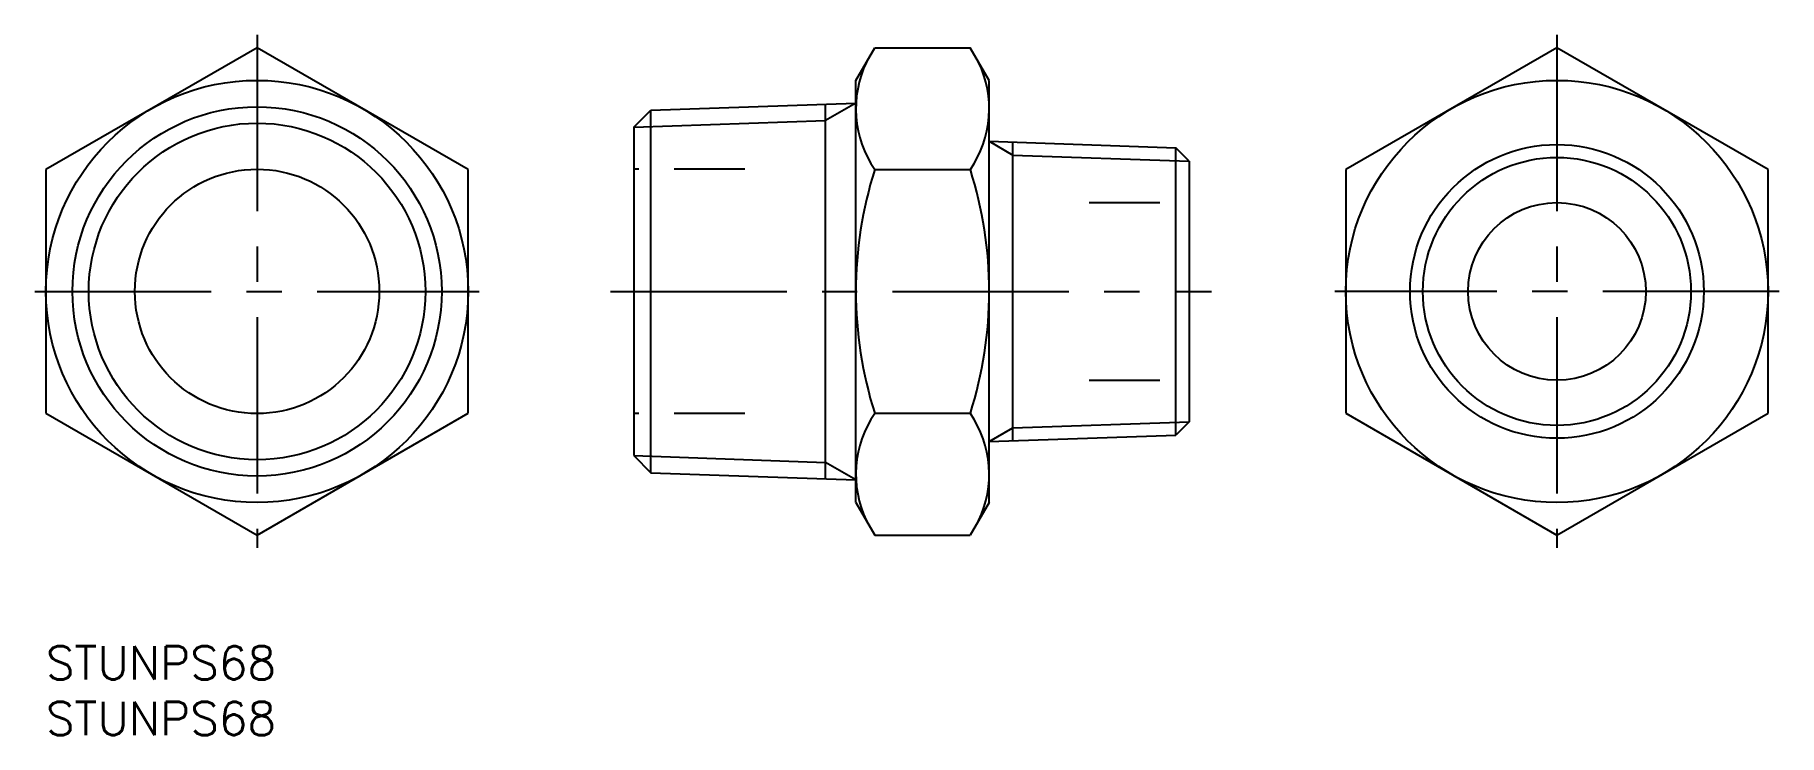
# Model space of a CAD drawing. Extents: x -1 to 156, y -8 to 55.
import ezdxf

# ---------------------------------------------------------------- set-up
doc = ezdxf.new("R2010")
doc.units = 0
doc.header["$LTSCALE"] = 0.5
doc.linetypes.add('CENTER', pattern=[50.8, 31.75, -6.35, 6.35, -6.35])
doc.linetypes.add('DASHED', pattern=[19.05, 12.7, -6.35])
for name, color, linetype in [('MSM_CENTER', 1, 'CENTER'), ('MSM_CONTINUOUS', 7, 'CONTINUOUS'), ('MSM_DASHED', 4, 'DASHED'), ('MSM_NARROW', 5, 'CONTINUOUS'), ('MSM_PART_NUMBER', 7, 'CONTINUOUS')]:
    doc.layers.add(name, color=color, linetype=linetype)
doc.styles.get("Standard").update_dxf_attribs({"font": 'txt.shx', "height": 3, "bigfont": 'bigfont.shx'})

# ---------------------------------------------------------------- blocks, each defined once
blk = doc.blocks.new('*U10')
at = {"layer": 'MSM_PART_NUMBER'}
blk.add_text('STUNPS68', height=3, dxfattribs=at).set_placement((0, -3))
blk = doc.blocks.new('*U11')
at = {"layer": 'MSM_PART_NUMBER'}
blk.add_text('STUNPS68', height=3, dxfattribs=at).set_placement((0, -8))

msp = doc.modelspace()

# ---------------------------------------------------------------- linework, layer by layer
at = {"layer": 'MSM_CENTER'}
for p, q in [((19, 55.03), (19, 8.85)), ((136, 55.03), (136, 8.85)), ((-1, 31.94), (39, 31.94)), ((50.8, 31.94), (104.9, 31.94)), ((156, 31.94), (116, 31.94))]:
    msp.add_line(p, q, dxfattribs=at)
at = {"layer": 'MSM_CONTINUOUS'}
for p, q in [((19, 53.88), (0, 42.91)), ((38, 42.91), (19, 53.88)), ((72.9, 50.94), (74.6, 53.88)), ((74.6, 53.88), (83.2, 53.88)), ((84.9, 50.94), (83.2, 53.88)), ((136, 53.88), (117, 42.91)), ((155, 42.91), (136, 53.88)), ((72.9, 12.94), (72.9, 50.94)), ((84.9, 12.94), (84.9, 50.94)), ((54.43, 48.25), (72.9, 48.9)), ((70.17, 15.07), (70.17, 48.8)), ((52.9, 46.72), (54.43, 48.25)), ((54.43, 15.62), (54.43, 48.25)), ((52.9, 46.72), (52.9, 17.16)), ((84.9, 45.46), (101.7, 44.87)), ((87.04, 18.5), (87.04, 45.38)), ((101.7, 19.01), (101.7, 44.87)), ((102.9, 43.67), (101.7, 44.87)), ((0, 42.91), (0, 20.97)), ((38, 20.97), (38, 42.91)), ((74.6, 42.91), (83.2, 42.91)), ((102.9, 43.67), (102.9, 20.21)), ((117, 42.91), (117, 20.97)), ((155, 20.97), (155, 42.91)), ((0, 20.97), (19, 10)), ((19, 10), (38, 20.97)), ((74.6, 20.97), (83.2, 20.97)), ((117, 20.97), (136, 10)), ((136, 10), (155, 20.97)), ((84.9, 18.42), (101.7, 19.01)), ((102.9, 20.21), (101.7, 19.01)), ((52.9, 17.16), (54.43, 15.62)), ((54.43, 15.62), (72.9, 14.98)), ((72.9, 12.94), (74.6, 10)), ((84.9, 12.94), (83.2, 10)), ((74.6, 10), (83.2, 10))]:
    msp.add_line(p, q, dxfattribs=at)
for centre, radius in [((19, 31.94), 19), ((136, 31.94), 19), ((19, 31.94), 16.62), ((136, 31.94), 13.22), ((19, 31.94), 11), ((136, 31.94), 8)]:
    msp.add_circle(centre, radius, dxfattribs=at)
for centre, radius, start, end in [((82.61, 48.39), 9.71, 154.3842, 214.3842), ((75.19, 48.39), 9.71, 325.6158, 25.6158), ((109.2, 31.94), 36.3, 162.412, 197.588), ((48.6, 31.94), 36.3, 342.412, 17.588), ((82.61, 15.48), 9.71, 145.6158, 205.6158), ((75.19, 15.48), 9.71, 334.3842, 34.3842)]:
    msp.add_arc(centre, radius, start, end, dxfattribs=at)
at = {"layer": 'MSM_DASHED'}
for p, q in [((62.9, 42.94), (52.9, 42.94)), ((93.9, 39.94), (102.9, 39.94)), ((93.9, 23.94), (102.9, 23.94)), ((62.9, 20.94), (52.9, 20.94))]:
    msp.add_line(p, q, dxfattribs=at)
at = {"layer": 'MSM_NARROW'}
for p, q in [((72.9, 48.9), (70.17, 47.33)), ((52.9, 46.72), (70.17, 47.33)), ((84.9, 45.46), (87.04, 44.22)), ((87.04, 44.22), (102.9, 43.67)), ((84.9, 18.42), (87.04, 19.66)), ((87.04, 19.66), (102.9, 20.21)), ((52.9, 17.16), (70.17, 16.55)), ((72.9, 14.98), (70.17, 16.55))]:
    msp.add_line(p, q, dxfattribs=at)
for centre, radius in [((19, 31.94), 15.15), ((136, 31.94), 12.06)]:
    msp.add_circle(centre, radius, dxfattribs=at)

# ---------------------------------------------------------------- block references
at = {"layer": 'MSM_CONTINUOUS'}
for name in ['*U10', '*U11']:
    msp.add_blockref(name, (0, 0), dxfattribs=at)

doc.saveas('drawing.dxf')
